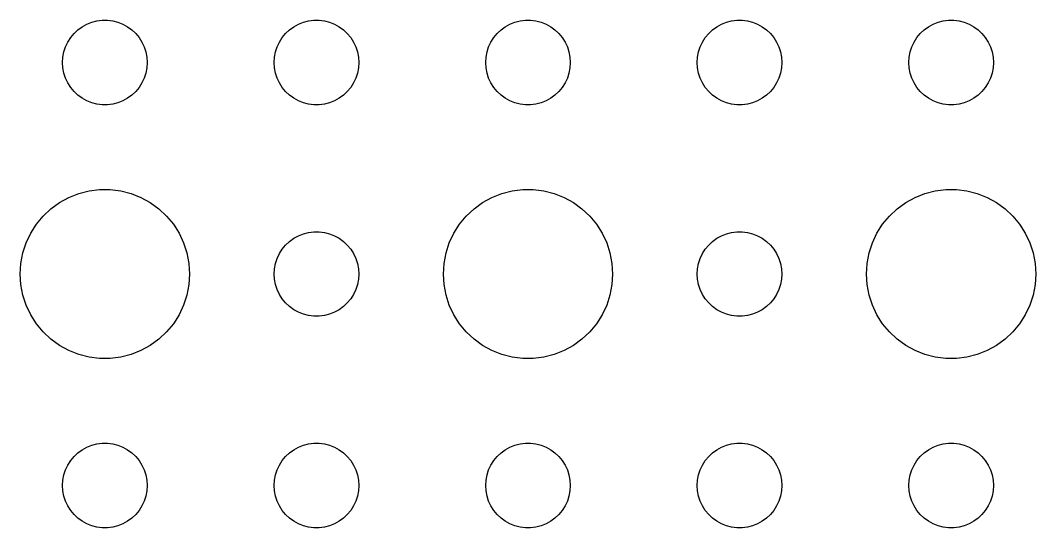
# Model space of a CAD drawing. Header units: metres. Extents: x -134 to 134, y 176 to 394.
# Drawn here: x -70.5 to -34.5, y 318 to 336 of the extents above; entities that cross this region are included whole.
import ezdxf

# ---------------------------------------------------------------- set-up
doc = ezdxf.new("R2010")
doc.units = ezdxf.units.M

msp = doc.modelspace()

# ---------------------------------------------------------------- linework, layer by layer
for p, q in [((-68.1387, 335.857), (-67.9635, 335.927)), ((-67.9635, 335.927), (-67.7811, 335.973)), ((-67.7811, 335.973), (-67.5942, 335.997)), ((-67.5942, 335.997), (-67.4058, 335.997)), ((-67.4058, 335.997), (-67.2189, 335.973)), ((-67.2189, 335.973), (-67.0365, 335.927)), ((-67.0365, 335.927), (-66.8613, 335.857)), ((-60.6387, 335.857), (-60.4635, 335.927)), ((-60.4635, 335.927), (-60.2811, 335.973)), ((-60.2811, 335.973), (-60.0942, 335.997)), ((-60.0942, 335.997), (-59.9058, 335.997)), ((-59.9058, 335.997), (-59.7189, 335.973)), ((-59.7189, 335.973), (-59.5365, 335.927)), ((-59.5365, 335.927), (-59.3613, 335.857)), ((-53.1387, 335.857), (-52.9635, 335.927)), ((-52.9635, 335.927), (-52.7811, 335.973)), ((-52.7811, 335.973), (-52.5942, 335.997)), ((-52.5942, 335.997), (-52.4058, 335.997)), ((-52.4058, 335.997), (-52.2189, 335.973)), ((-52.2189, 335.973), (-52.0365, 335.927)), ((-52.0365, 335.927), (-51.8613, 335.857)), ((-45.6387, 335.857), (-45.4635, 335.927)), ((-45.4635, 335.927), (-45.2811, 335.973)), ((-45.2811, 335.973), (-45.0942, 335.997)), ((-45.0942, 335.997), (-44.9058, 335.997)), ((-44.9058, 335.997), (-44.7189, 335.973)), ((-44.7189, 335.973), (-44.5365, 335.927)), ((-44.5365, 335.927), (-44.3613, 335.857)), ((-38.1387, 335.857), (-37.9635, 335.927)), ((-37.9635, 335.927), (-37.7811, 335.973)), ((-37.7811, 335.973), (-37.5942, 335.997)), ((-37.5942, 335.997), (-37.4058, 335.997)), ((-37.4058, 335.997), (-37.2189, 335.973)), ((-37.2189, 335.973), (-37.0365, 335.927)), ((-37.0365, 335.927), (-36.8613, 335.857)), ((-68.7135, 335.382), (-68.5934, 335.527)), ((-68.5934, 335.527), (-68.4561, 335.656)), ((-68.4561, 335.656), (-68.3037, 335.766)), ((-68.3037, 335.766), (-68.1387, 335.857)), ((-66.8613, 335.857), (-66.6963, 335.766)), ((-66.6963, 335.766), (-66.5439, 335.656)), ((-66.5439, 335.656), (-66.4065, 335.527)), ((-66.4065, 335.527), (-66.2865, 335.382)), ((-61.2135, 335.382), (-61.0934, 335.527)), ((-61.0934, 335.527), (-60.9561, 335.656)), ((-60.9561, 335.656), (-60.8037, 335.766)), ((-60.8037, 335.766), (-60.6387, 335.857)), ((-59.3613, 335.857), (-59.1963, 335.766)), ((-59.1963, 335.766), (-59.0439, 335.656)), ((-59.0439, 335.656), (-58.9065, 335.527)), ((-58.9065, 335.527), (-58.7865, 335.382)), ((-53.7135, 335.382), (-53.5934, 335.527)), ((-53.5934, 335.527), (-53.4561, 335.656)), ((-53.4561, 335.656), (-53.3037, 335.766)), ((-53.3037, 335.766), (-53.1387, 335.857)), ((-51.8613, 335.857), (-51.6963, 335.766)), ((-51.6963, 335.766), (-51.5439, 335.656)), ((-51.5439, 335.656), (-51.4065, 335.527)), ((-51.4065, 335.527), (-51.2865, 335.382)), ((-46.2135, 335.382), (-46.0934, 335.527)), ((-46.0934, 335.527), (-45.9561, 335.656)), ((-45.9561, 335.656), (-45.8037, 335.766)), ((-45.8037, 335.766), (-45.6387, 335.857)), ((-44.3613, 335.857), (-44.1963, 335.766)), ((-44.1963, 335.766), (-44.0439, 335.656)), ((-44.0439, 335.656), (-43.9065, 335.527)), ((-43.9065, 335.527), (-43.7865, 335.382)), ((-38.7135, 335.382), (-38.5934, 335.527)), ((-38.5934, 335.527), (-38.4561, 335.656)), ((-38.4561, 335.656), (-38.3037, 335.766)), ((-38.3037, 335.766), (-38.1387, 335.857)), ((-36.8613, 335.857), (-36.6963, 335.766)), ((-36.6963, 335.766), (-36.5439, 335.656)), ((-36.5439, 335.656), (-36.4065, 335.527)), ((-36.4065, 335.527), (-36.2865, 335.382)), ((-68.8947, 335.052), (-68.8145, 335.223)), ((-68.8145, 335.223), (-68.7135, 335.382)), ((-66.2865, 335.382), (-66.1855, 335.223)), ((-66.1855, 335.223), (-66.1053, 335.052)), ((-61.3947, 335.052), (-61.3145, 335.223)), ((-61.3145, 335.223), (-61.2135, 335.382)), ((-58.7865, 335.382), (-58.6855, 335.223)), ((-58.6855, 335.223), (-58.6053, 335.052)), ((-53.8947, 335.052), (-53.8145, 335.223)), ((-53.8145, 335.223), (-53.7135, 335.382)), ((-51.2865, 335.382), (-51.1855, 335.223)), ((-51.1855, 335.223), (-51.1053, 335.052)), ((-46.3947, 335.052), (-46.3145, 335.223)), ((-46.3145, 335.223), (-46.2135, 335.382)), ((-43.7865, 335.382), (-43.6855, 335.223)), ((-43.6855, 335.223), (-43.6053, 335.052)), ((-38.8947, 335.052), (-38.8145, 335.223)), ((-38.8145, 335.223), (-38.7135, 335.382)), ((-36.2865, 335.382), (-36.1855, 335.223)), ((-36.1855, 335.223), (-36.1053, 335.052)), ((-68.9882, 334.688), (-68.9529, 334.873)), ((-68.9529, 334.873), (-68.8947, 335.052)), ((-66.1053, 335.052), (-66.0471, 334.873)), ((-66.0471, 334.873), (-66.0118, 334.688)), ((-61.4882, 334.688), (-61.4529, 334.873)), ((-61.4529, 334.873), (-61.3947, 335.052)), ((-58.6053, 335.052), (-58.5471, 334.873)), ((-58.5471, 334.873), (-58.5118, 334.688)), ((-53.9882, 334.688), (-53.9529, 334.873)), ((-53.9529, 334.873), (-53.8947, 335.052)), ((-51.1053, 335.052), (-51.0471, 334.873)), ((-51.0471, 334.873), (-51.0118, 334.688)), ((-46.4882, 334.688), (-46.4529, 334.873)), ((-46.4529, 334.873), (-46.3947, 335.052)), ((-43.6053, 335.052), (-43.5471, 334.873)), ((-43.5471, 334.873), (-43.5118, 334.688)), ((-38.9882, 334.688), (-38.9529, 334.873)), ((-38.9529, 334.873), (-38.8947, 335.052)), ((-36.1053, 335.052), (-36.0471, 334.873)), ((-36.0471, 334.873), (-36.0118, 334.688)), ((-69, 334.5), (-68.9882, 334.688)), ((-68.9882, 334.312), (-69, 334.5)), ((-66.0118, 334.688), (-66, 334.5)), ((-66, 334.5), (-66.0118, 334.312)), ((-61.5, 334.5), (-61.4882, 334.688)), ((-61.4882, 334.312), (-61.5, 334.5)), ((-58.5118, 334.688), (-58.5, 334.5)), ((-58.5, 334.5), (-58.5118, 334.312)), ((-54, 334.5), (-53.9882, 334.688)), ((-53.9882, 334.312), (-54, 334.5)), ((-51.0118, 334.688), (-51, 334.5)), ((-51, 334.5), (-51.0118, 334.312)), ((-46.5, 334.5), (-46.4882, 334.688)), ((-46.4882, 334.312), (-46.5, 334.5)), ((-43.5118, 334.688), (-43.5, 334.5)), ((-43.5, 334.5), (-43.5118, 334.312)), ((-39, 334.5), (-38.9882, 334.688)), ((-38.9882, 334.312), (-39, 334.5)), ((-36.0118, 334.688), (-36, 334.5)), ((-36, 334.5), (-36.0118, 334.312)), ((-68.9529, 334.127), (-68.9882, 334.312)), ((-68.8947, 333.948), (-68.9529, 334.127)), ((-66.0471, 334.127), (-66.1053, 333.948)), ((-66.0118, 334.312), (-66.0471, 334.127)), ((-61.4529, 334.127), (-61.4882, 334.312)), ((-61.3947, 333.948), (-61.4529, 334.127)), ((-58.5471, 334.127), (-58.6053, 333.948)), ((-58.5118, 334.312), (-58.5471, 334.127)), ((-53.9529, 334.127), (-53.9882, 334.312)), ((-53.8947, 333.948), (-53.9529, 334.127)), ((-51.0471, 334.127), (-51.1053, 333.948)), ((-51.0118, 334.312), (-51.0471, 334.127)), ((-46.4529, 334.127), (-46.4882, 334.312)), ((-46.3947, 333.948), (-46.4529, 334.127)), ((-43.5471, 334.127), (-43.6053, 333.948)), ((-43.5118, 334.312), (-43.5471, 334.127)), ((-38.9529, 334.127), (-38.9882, 334.312)), ((-38.8947, 333.948), (-38.9529, 334.127)), ((-36.0471, 334.127), (-36.1053, 333.948)), ((-36.0118, 334.312), (-36.0471, 334.127)), ((-68.8145, 333.777), (-68.8947, 333.948)), ((-68.7135, 333.618), (-68.8145, 333.777)), ((-66.1855, 333.777), (-66.2865, 333.618)), ((-66.1053, 333.948), (-66.1855, 333.777)), ((-61.3145, 333.777), (-61.3947, 333.948)), ((-61.2135, 333.618), (-61.3145, 333.777)), ((-58.6855, 333.777), (-58.7865, 333.618)), ((-58.6053, 333.948), (-58.6855, 333.777)), ((-53.8145, 333.777), (-53.8947, 333.948)), ((-53.7135, 333.618), (-53.8145, 333.777)), ((-51.1855, 333.777), (-51.2865, 333.618)), ((-51.1053, 333.948), (-51.1855, 333.777)), ((-46.3145, 333.777), (-46.3947, 333.948)), ((-46.2135, 333.618), (-46.3145, 333.777)), ((-43.6855, 333.777), (-43.7865, 333.618)), ((-43.6053, 333.948), (-43.6855, 333.777)), ((-38.8145, 333.777), (-38.8947, 333.948)), ((-38.7135, 333.618), (-38.8145, 333.777)), ((-36.1855, 333.777), (-36.2865, 333.618)), ((-36.1053, 333.948), (-36.1855, 333.777)), ((-68.5934, 333.473), (-68.7135, 333.618)), ((-68.4561, 333.344), (-68.5934, 333.473)), ((-66.4065, 333.473), (-66.5439, 333.344)), ((-66.2865, 333.618), (-66.4065, 333.473)), ((-61.0934, 333.473), (-61.2135, 333.618)), ((-60.9561, 333.344), (-61.0934, 333.473)), ((-58.9065, 333.473), (-59.0439, 333.344)), ((-58.7865, 333.618), (-58.9065, 333.473)), ((-53.5934, 333.473), (-53.7135, 333.618)), ((-53.4561, 333.344), (-53.5934, 333.473)), ((-51.4065, 333.473), (-51.5439, 333.344)), ((-51.2865, 333.618), (-51.4065, 333.473)), ((-46.0934, 333.473), (-46.2135, 333.618)), ((-45.9561, 333.344), (-46.0934, 333.473)), ((-43.9065, 333.473), (-44.0439, 333.344)), ((-43.7865, 333.618), (-43.9065, 333.473)), ((-38.5934, 333.473), (-38.7135, 333.618)), ((-38.4561, 333.344), (-38.5934, 333.473)), ((-36.4065, 333.473), (-36.5439, 333.344)), ((-36.2865, 333.618), (-36.4065, 333.473)), ((-68.3037, 333.234), (-68.4561, 333.344)), ((-68.1387, 333.143), (-68.3037, 333.234)), ((-67.9635, 333.073), (-68.1387, 333.143)), ((-67.7811, 333.027), (-67.9635, 333.073)), ((-67.5942, 333.003), (-67.7811, 333.027)), ((-67.4058, 333.003), (-67.5942, 333.003)), ((-67.2189, 333.027), (-67.4058, 333.003)), ((-67.0365, 333.073), (-67.2189, 333.027)), ((-66.8613, 333.143), (-67.0365, 333.073)), ((-66.6963, 333.234), (-66.8613, 333.143)), ((-66.5439, 333.344), (-66.6963, 333.234)), ((-60.8037, 333.234), (-60.9561, 333.344)), ((-60.6387, 333.143), (-60.8037, 333.234)), ((-60.4635, 333.073), (-60.6387, 333.143)), ((-60.2811, 333.027), (-60.4635, 333.073)), ((-60.0942, 333.003), (-60.2811, 333.027)), ((-59.9058, 333.003), (-60.0942, 333.003)), ((-59.7189, 333.027), (-59.9058, 333.003)), ((-59.5365, 333.073), (-59.7189, 333.027)), ((-59.3613, 333.143), (-59.5365, 333.073)), ((-59.1963, 333.234), (-59.3613, 333.143)), ((-59.0439, 333.344), (-59.1963, 333.234)), ((-53.3037, 333.234), (-53.4561, 333.344)), ((-53.1387, 333.143), (-53.3037, 333.234)), ((-52.9635, 333.073), (-53.1387, 333.143)), ((-52.7811, 333.027), (-52.9635, 333.073)), ((-52.5942, 333.003), (-52.7811, 333.027)), ((-52.4058, 333.003), (-52.5942, 333.003)), ((-52.2189, 333.027), (-52.4058, 333.003)), ((-52.0365, 333.073), (-52.2189, 333.027)), ((-51.8613, 333.143), (-52.0365, 333.073)), ((-51.6963, 333.234), (-51.8613, 333.143)), ((-51.5439, 333.344), (-51.6963, 333.234)), ((-45.8037, 333.234), (-45.9561, 333.344)), ((-45.6387, 333.143), (-45.8037, 333.234)), ((-45.4635, 333.073), (-45.6387, 333.143)), ((-45.2811, 333.027), (-45.4635, 333.073)), ((-45.0942, 333.003), (-45.2811, 333.027)), ((-44.9058, 333.003), (-45.0942, 333.003)), ((-44.7189, 333.027), (-44.9058, 333.003)), ((-44.5365, 333.073), (-44.7189, 333.027)), ((-44.3613, 333.143), (-44.5365, 333.073)), ((-44.1963, 333.234), (-44.3613, 333.143)), ((-44.0439, 333.344), (-44.1963, 333.234)), ((-38.3037, 333.234), (-38.4561, 333.344)), ((-38.1387, 333.143), (-38.3037, 333.234)), ((-37.9635, 333.073), (-38.1387, 333.143)), ((-37.7811, 333.027), (-37.9635, 333.073)), ((-37.5942, 333.003), (-37.7811, 333.027)), ((-37.4058, 333.003), (-37.5942, 333.003)), ((-37.2189, 333.027), (-37.4058, 333.003)), ((-37.0365, 333.073), (-37.2189, 333.027)), ((-36.8613, 333.143), (-37.0365, 333.073)), ((-36.6963, 333.234), (-36.8613, 333.143)), ((-36.5439, 333.344), (-36.6963, 333.234)), ((-68.7773, 329.714), (-68.427, 329.853)), ((-68.427, 329.853), (-68.0621, 329.947)), ((-68.0621, 329.947), (-67.6884, 329.994)), ((-67.6884, 329.994), (-67.3116, 329.994)), ((-67.3116, 329.994), (-66.9379, 329.947)), ((-66.9379, 329.947), (-66.573, 329.853)), ((-66.573, 329.853), (-66.2227, 329.714)), ((-53.7773, 329.714), (-53.427, 329.853)), ((-53.427, 329.853), (-53.0621, 329.947)), ((-53.0621, 329.947), (-52.6884, 329.994)), ((-52.6884, 329.994), (-52.3116, 329.994)), ((-52.3116, 329.994), (-51.9379, 329.947)), ((-51.9379, 329.947), (-51.5729, 329.853)), ((-51.5729, 329.853), (-51.2227, 329.714)), ((-38.7773, 329.714), (-38.427, 329.853)), ((-38.427, 329.853), (-38.0621, 329.947)), ((-38.0621, 329.947), (-37.6884, 329.994)), ((-37.6884, 329.994), (-37.3116, 329.994)), ((-37.3116, 329.994), (-36.9379, 329.947)), ((-36.9379, 329.947), (-36.5729, 329.853)), ((-36.5729, 329.853), (-36.2227, 329.714)), ((-69.4123, 329.312), (-69.1075, 329.533)), ((-69.1075, 329.533), (-68.7773, 329.714)), ((-66.2227, 329.714), (-65.8925, 329.533)), ((-65.8925, 329.533), (-65.5877, 329.312)), ((-54.4123, 329.312), (-54.1075, 329.533)), ((-54.1075, 329.533), (-53.7773, 329.714)), ((-51.2227, 329.714), (-50.8925, 329.533)), ((-50.8925, 329.533), (-50.5877, 329.312)), ((-39.4123, 329.312), (-39.1075, 329.533)), ((-39.1075, 329.533), (-38.7773, 329.714)), ((-36.2227, 329.714), (-35.8925, 329.533)), ((-35.8925, 329.533), (-35.5877, 329.312)), ((-69.927, 328.763), (-69.6869, 329.054)), ((-69.6869, 329.054), (-69.4123, 329.312)), ((-65.5877, 329.312), (-65.3131, 329.054)), ((-65.3131, 329.054), (-65.073, 328.763)), ((-54.927, 328.763), (-54.6869, 329.054)), ((-54.6869, 329.054), (-54.4123, 329.312)), ((-50.5877, 329.312), (-50.3131, 329.054)), ((-50.3131, 329.054), (-50.0729, 328.763)), ((-39.927, 328.763), (-39.6869, 329.054)), ((-39.6869, 329.054), (-39.4123, 329.312)), ((-35.5877, 329.312), (-35.3131, 329.054)), ((-35.3131, 329.054), (-35.0729, 328.763)), ((-70.1289, 328.445), (-69.927, 328.763)), ((-65.073, 328.763), (-64.8711, 328.445)), ((-55.1289, 328.445), (-54.927, 328.763)), ((-50.0729, 328.763), (-49.8711, 328.445)), ((-40.1289, 328.445), (-39.927, 328.763)), ((-35.0729, 328.763), (-34.8711, 328.445)), ((-70.2893, 328.104), (-70.1289, 328.445)), ((-64.8711, 328.445), (-64.7107, 328.104)), ((-60.8037, 328.266), (-60.6387, 328.357)), ((-60.6387, 328.357), (-60.4635, 328.427)), ((-60.4635, 328.427), (-60.2811, 328.473)), ((-60.2811, 328.473), (-60.0942, 328.497)), ((-60.0942, 328.497), (-59.9058, 328.497)), ((-59.9058, 328.497), (-59.7189, 328.473)), ((-59.7189, 328.473), (-59.5365, 328.427)), ((-59.5365, 328.427), (-59.3613, 328.357)), ((-59.3613, 328.357), (-59.1963, 328.266)), ((-55.2893, 328.104), (-55.1289, 328.445)), ((-49.8711, 328.445), (-49.7107, 328.104)), ((-45.8037, 328.266), (-45.6387, 328.357)), ((-45.6387, 328.357), (-45.4635, 328.427)), ((-45.4635, 328.427), (-45.2811, 328.473)), ((-45.2811, 328.473), (-45.0942, 328.497)), ((-45.0942, 328.497), (-44.9058, 328.497)), ((-44.9058, 328.497), (-44.7189, 328.473)), ((-44.7189, 328.473), (-44.5365, 328.427)), ((-44.5365, 328.427), (-44.3613, 328.357)), ((-44.3613, 328.357), (-44.1963, 328.266)), ((-40.2893, 328.104), (-40.1289, 328.445)), ((-34.8711, 328.445), (-34.7107, 328.104)), ((-70.4057, 327.746), (-70.2893, 328.104)), ((-64.7107, 328.104), (-64.5943, 327.746)), ((-61.2135, 327.882), (-61.0934, 328.027)), ((-61.0934, 328.027), (-60.9561, 328.156)), ((-60.9561, 328.156), (-60.8037, 328.266)), ((-59.1963, 328.266), (-59.0439, 328.156)), ((-59.0439, 328.156), (-58.9065, 328.027)), ((-58.9065, 328.027), (-58.7865, 327.882)), ((-55.4057, 327.746), (-55.2893, 328.104)), ((-49.7107, 328.104), (-49.5942, 327.746)), ((-46.2135, 327.882), (-46.0934, 328.027)), ((-46.0934, 328.027), (-45.9561, 328.156)), ((-45.9561, 328.156), (-45.8037, 328.266)), ((-44.1963, 328.266), (-44.0439, 328.156)), ((-44.0439, 328.156), (-43.9065, 328.027)), ((-43.9065, 328.027), (-43.7865, 327.882)), ((-40.4057, 327.746), (-40.2893, 328.104)), ((-34.7107, 328.104), (-34.5942, 327.746)), ((-70.4763, 327.376), (-70.4057, 327.746)), ((-64.5943, 327.746), (-64.5237, 327.376)), ((-61.3947, 327.552), (-61.3145, 327.723)), ((-61.3145, 327.723), (-61.2135, 327.882)), ((-58.7865, 327.882), (-58.6855, 327.723)), ((-58.6855, 327.723), (-58.6053, 327.552)), ((-55.4763, 327.376), (-55.4057, 327.746)), ((-49.5942, 327.746), (-49.5237, 327.376)), ((-46.3947, 327.552), (-46.3145, 327.723)), ((-46.3145, 327.723), (-46.2135, 327.882)), ((-43.7865, 327.882), (-43.6855, 327.723)), ((-43.6855, 327.723), (-43.6053, 327.552)), ((-40.4763, 327.376), (-40.4057, 327.746)), ((-34.5942, 327.746), (-34.5237, 327.376)), ((-70.5, 327), (-70.4763, 327.376)), ((-64.5237, 327.376), (-64.5, 327)), ((-61.4882, 327.188), (-61.4529, 327.373)), ((-61.4529, 327.373), (-61.3947, 327.552)), ((-58.6053, 327.552), (-58.5471, 327.373)), ((-58.5471, 327.373), (-58.5118, 327.188)), ((-55.5, 327), (-55.4763, 327.376)), ((-49.5237, 327.376), (-49.5, 327)), ((-46.4882, 327.188), (-46.4529, 327.373)), ((-46.4529, 327.373), (-46.3947, 327.552)), ((-43.6053, 327.552), (-43.5471, 327.373)), ((-43.5471, 327.373), (-43.5118, 327.188)), ((-40.5, 327), (-40.4763, 327.376)), ((-34.5237, 327.376), (-34.5, 327)), ((-70.4763, 326.624), (-70.5, 327)), ((-64.5, 327), (-64.5237, 326.624)), ((-61.5, 327), (-61.4882, 327.188)), ((-61.4882, 326.812), (-61.5, 327)), ((-58.5118, 327.188), (-58.5, 327)), ((-58.5, 327), (-58.5118, 326.812)), ((-55.4763, 326.624), (-55.5, 327)), ((-49.5, 327), (-49.5237, 326.624)), ((-46.5, 327), (-46.4882, 327.188)), ((-46.4882, 326.812), (-46.5, 327)), ((-43.5118, 327.188), (-43.5, 327)), ((-43.5, 327), (-43.5118, 326.812)), ((-40.4763, 326.624), (-40.5, 327)), ((-34.5, 327), (-34.5237, 326.624)), ((-70.4057, 326.254), (-70.4763, 326.624)), ((-64.5237, 326.624), (-64.5943, 326.254)), ((-61.4529, 326.627), (-61.4882, 326.812)), ((-61.3947, 326.448), (-61.4529, 326.627)), ((-58.5471, 326.627), (-58.6053, 326.448)), ((-58.5118, 326.812), (-58.5471, 326.627)), ((-55.4057, 326.254), (-55.4763, 326.624)), ((-49.5237, 326.624), (-49.5942, 326.254)), ((-46.4529, 326.627), (-46.4882, 326.812)), ((-46.3947, 326.448), (-46.4529, 326.627)), ((-43.5471, 326.627), (-43.6053, 326.448)), ((-43.5118, 326.812), (-43.5471, 326.627)), ((-40.4057, 326.254), (-40.4763, 326.624)), ((-34.5237, 326.624), (-34.5942, 326.254)), ((-70.2893, 325.896), (-70.4057, 326.254)), ((-64.5943, 326.254), (-64.7107, 325.896)), ((-61.3145, 326.277), (-61.3947, 326.448)), ((-61.2135, 326.118), (-61.3145, 326.277)), ((-58.6855, 326.277), (-58.7865, 326.118)), ((-58.6053, 326.448), (-58.6855, 326.277)), ((-55.2893, 325.896), (-55.4057, 326.254)), ((-49.5942, 326.254), (-49.7107, 325.896)), ((-46.3145, 326.277), (-46.3947, 326.448)), ((-46.2135, 326.118), (-46.3145, 326.277)), ((-43.6855, 326.277), (-43.7865, 326.118)), ((-43.6053, 326.448), (-43.6855, 326.277)), ((-40.2893, 325.896), (-40.4057, 326.254)), ((-34.5942, 326.254), (-34.7107, 325.896)), ((-70.1289, 325.555), (-70.2893, 325.896)), ((-64.7107, 325.896), (-64.8711, 325.555)), ((-61.0934, 325.973), (-61.2135, 326.118)), ((-60.9561, 325.844), (-61.0934, 325.973)), ((-60.8037, 325.734), (-60.9561, 325.844)), ((-59.0439, 325.844), (-59.1963, 325.734)), ((-58.9065, 325.973), (-59.0439, 325.844)), ((-58.7865, 326.118), (-58.9065, 325.973)), ((-55.1289, 325.555), (-55.2893, 325.896)), ((-49.7107, 325.896), (-49.8711, 325.555)), ((-46.0934, 325.973), (-46.2135, 326.118)), ((-45.9561, 325.844), (-46.0934, 325.973)), ((-45.8037, 325.734), (-45.9561, 325.844)), ((-44.0439, 325.844), (-44.1963, 325.734)), ((-43.9065, 325.973), (-44.0439, 325.844)), ((-43.7865, 326.118), (-43.9065, 325.973)), ((-40.1289, 325.555), (-40.2893, 325.896)), ((-34.7107, 325.896), (-34.8711, 325.555)), ((-69.927, 325.237), (-70.1289, 325.555)), ((-64.8711, 325.555), (-65.073, 325.237)), ((-60.6387, 325.643), (-60.8037, 325.734)), ((-60.4635, 325.573), (-60.6387, 325.643)), ((-60.2811, 325.527), (-60.4635, 325.573)), ((-60.0942, 325.503), (-60.2811, 325.527)), ((-59.9058, 325.503), (-60.0942, 325.503)), ((-59.7189, 325.527), (-59.9058, 325.503)), ((-59.5365, 325.573), (-59.7189, 325.527)), ((-59.3613, 325.643), (-59.5365, 325.573)), ((-59.1963, 325.734), (-59.3613, 325.643)), ((-54.927, 325.237), (-55.1289, 325.555)), ((-49.8711, 325.555), (-50.0729, 325.237)), ((-45.6387, 325.643), (-45.8037, 325.734)), ((-45.4635, 325.573), (-45.6387, 325.643)), ((-45.2811, 325.527), (-45.4635, 325.573)), ((-45.0942, 325.503), (-45.2811, 325.527)), ((-44.9058, 325.503), (-45.0942, 325.503)), ((-44.7189, 325.527), (-44.9058, 325.503)), ((-44.5365, 325.573), (-44.7189, 325.527)), ((-44.3613, 325.643), (-44.5365, 325.573)), ((-44.1963, 325.734), (-44.3613, 325.643)), ((-39.927, 325.237), (-40.1289, 325.555)), ((-34.8711, 325.555), (-35.0729, 325.237)), ((-69.6869, 324.946), (-69.927, 325.237)), ((-65.073, 325.237), (-65.3131, 324.946)), ((-54.6869, 324.946), (-54.927, 325.237)), ((-50.0729, 325.237), (-50.3131, 324.946)), ((-39.6869, 324.946), (-39.927, 325.237)), ((-35.0729, 325.237), (-35.3131, 324.946)), ((-69.4123, 324.688), (-69.6869, 324.946)), ((-65.3131, 324.946), (-65.5877, 324.688)), ((-54.4123, 324.688), (-54.6869, 324.946)), ((-50.3131, 324.946), (-50.5877, 324.688)), ((-39.4123, 324.688), (-39.6869, 324.946)), ((-35.3131, 324.946), (-35.5877, 324.688)), ((-69.1075, 324.467), (-69.4123, 324.688)), ((-68.7773, 324.286), (-69.1075, 324.467)), ((-65.8925, 324.467), (-66.2227, 324.286)), ((-65.5877, 324.688), (-65.8925, 324.467)), ((-54.1075, 324.467), (-54.4123, 324.688)), ((-53.7773, 324.286), (-54.1075, 324.467)), ((-50.8925, 324.467), (-51.2227, 324.286)), ((-50.5877, 324.688), (-50.8925, 324.467)), ((-39.1075, 324.467), (-39.4123, 324.688)), ((-38.7773, 324.286), (-39.1075, 324.467)), ((-35.8925, 324.467), (-36.2227, 324.286)), ((-35.5877, 324.688), (-35.8925, 324.467)), ((-68.427, 324.147), (-68.7773, 324.286)), ((-68.0621, 324.053), (-68.427, 324.147)), ((-67.6884, 324.006), (-68.0621, 324.053)), ((-67.3116, 324.006), (-67.6884, 324.006)), ((-66.9379, 324.053), (-67.3116, 324.006)), ((-66.573, 324.147), (-66.9379, 324.053)), ((-66.2227, 324.286), (-66.573, 324.147)), ((-53.427, 324.147), (-53.7773, 324.286)), ((-53.0621, 324.053), (-53.427, 324.147)), ((-52.6884, 324.006), (-53.0621, 324.053)), ((-52.3116, 324.006), (-52.6884, 324.006)), ((-51.9379, 324.053), (-52.3116, 324.006)), ((-51.5729, 324.147), (-51.9379, 324.053)), ((-51.2227, 324.286), (-51.5729, 324.147)), ((-38.427, 324.147), (-38.7773, 324.286)), ((-38.0621, 324.053), (-38.427, 324.147)), ((-37.6884, 324.006), (-38.0621, 324.053)), ((-37.3116, 324.006), (-37.6884, 324.006)), ((-36.9379, 324.053), (-37.3116, 324.006)), ((-36.5729, 324.147), (-36.9379, 324.053)), ((-36.2227, 324.286), (-36.5729, 324.147)), ((-68.4561, 320.656), (-68.3037, 320.766)), ((-68.3037, 320.766), (-68.1387, 320.857)), ((-68.1387, 320.857), (-67.9635, 320.927)), ((-67.9635, 320.927), (-67.7811, 320.973)), ((-67.7811, 320.973), (-67.5942, 320.997)), ((-67.5942, 320.997), (-67.4058, 320.997)), ((-67.4058, 320.997), (-67.2189, 320.973)), ((-67.2189, 320.973), (-67.0365, 320.927)), ((-67.0365, 320.927), (-66.8613, 320.857)), ((-66.8613, 320.857), (-66.6963, 320.766)), ((-66.6963, 320.766), (-66.5439, 320.656)), ((-60.9561, 320.656), (-60.8037, 320.766)), ((-60.8037, 320.766), (-60.6387, 320.857)), ((-60.6387, 320.857), (-60.4635, 320.927)), ((-60.4635, 320.927), (-60.2811, 320.973)), ((-60.2811, 320.973), (-60.0942, 320.997)), ((-60.0942, 320.997), (-59.9058, 320.997)), ((-59.9058, 320.997), (-59.7189, 320.973)), ((-59.7189, 320.973), (-59.5365, 320.927)), ((-59.5365, 320.927), (-59.3613, 320.857)), ((-59.3613, 320.857), (-59.1963, 320.766)), ((-59.1963, 320.766), (-59.0439, 320.656)), ((-53.4561, 320.656), (-53.3037, 320.766)), ((-53.3037, 320.766), (-53.1387, 320.857)), ((-53.1387, 320.857), (-52.9635, 320.927)), ((-52.9635, 320.927), (-52.7811, 320.973)), ((-52.7811, 320.973), (-52.5942, 320.997)), ((-52.5942, 320.997), (-52.4058, 320.997)), ((-52.4058, 320.997), (-52.2189, 320.973)), ((-52.2189, 320.973), (-52.0365, 320.927)), ((-52.0365, 320.927), (-51.8613, 320.857)), ((-51.8613, 320.857), (-51.6963, 320.766)), ((-51.6963, 320.766), (-51.5439, 320.656)), ((-45.9561, 320.656), (-45.8037, 320.766)), ((-45.8037, 320.766), (-45.6387, 320.857)), ((-45.6387, 320.857), (-45.4635, 320.927)), ((-45.4635, 320.927), (-45.2811, 320.973)), ((-45.2811, 320.973), (-45.0942, 320.997)), ((-45.0942, 320.997), (-44.9058, 320.997)), ((-44.9058, 320.997), (-44.7189, 320.973)), ((-44.7189, 320.973), (-44.5365, 320.927)), ((-44.5365, 320.927), (-44.3613, 320.857)), ((-44.3613, 320.857), (-44.1963, 320.766)), ((-44.1963, 320.766), (-44.0439, 320.656)), ((-38.4561, 320.656), (-38.3037, 320.766)), ((-38.3037, 320.766), (-38.1387, 320.857)), ((-38.1387, 320.857), (-37.9635, 320.927)), ((-37.9635, 320.927), (-37.7811, 320.973)), ((-37.7811, 320.973), (-37.5942, 320.997)), ((-37.5942, 320.997), (-37.4058, 320.997)), ((-37.4058, 320.997), (-37.2189, 320.973)), ((-37.2189, 320.973), (-37.0365, 320.927)), ((-37.0365, 320.927), (-36.8613, 320.857)), ((-36.8613, 320.857), (-36.6963, 320.766)), ((-36.6963, 320.766), (-36.5439, 320.656)), ((-68.7135, 320.382), (-68.5934, 320.527)), ((-68.5934, 320.527), (-68.4561, 320.656)), ((-66.5439, 320.656), (-66.4065, 320.527)), ((-66.4065, 320.527), (-66.2865, 320.382)), ((-61.2135, 320.382), (-61.0934, 320.527)), ((-61.0934, 320.527), (-60.9561, 320.656)), ((-59.0439, 320.656), (-58.9065, 320.527)), ((-58.9065, 320.527), (-58.7865, 320.382)), ((-53.7135, 320.382), (-53.5934, 320.527)), ((-53.5934, 320.527), (-53.4561, 320.656)), ((-51.5439, 320.656), (-51.4065, 320.527)), ((-51.4065, 320.527), (-51.2865, 320.382)), ((-46.2135, 320.382), (-46.0934, 320.527)), ((-46.0934, 320.527), (-45.9561, 320.656)), ((-44.0439, 320.656), (-43.9065, 320.527)), ((-43.9065, 320.527), (-43.7865, 320.382)), ((-38.7135, 320.382), (-38.5934, 320.527)), ((-38.5934, 320.527), (-38.4561, 320.656)), ((-36.5439, 320.656), (-36.4065, 320.527)), ((-36.4065, 320.527), (-36.2865, 320.382)), ((-68.9529, 319.873), (-68.8947, 320.052)), ((-68.8947, 320.052), (-68.8145, 320.223)), ((-68.8145, 320.223), (-68.7135, 320.382)), ((-66.2865, 320.382), (-66.1855, 320.223)), ((-66.1855, 320.223), (-66.1053, 320.052)), ((-66.1053, 320.052), (-66.0471, 319.873)), ((-61.4529, 319.873), (-61.3947, 320.052)), ((-61.3947, 320.052), (-61.3145, 320.223)), ((-61.3145, 320.223), (-61.2135, 320.382)), ((-58.7865, 320.382), (-58.6855, 320.223)), ((-58.6855, 320.223), (-58.6053, 320.052)), ((-58.6053, 320.052), (-58.5471, 319.873)), ((-53.9529, 319.873), (-53.8947, 320.052)), ((-53.8947, 320.052), (-53.8145, 320.223)), ((-53.8145, 320.223), (-53.7135, 320.382)), ((-51.2865, 320.382), (-51.1855, 320.223)), ((-51.1855, 320.223), (-51.1053, 320.052)), ((-51.1053, 320.052), (-51.0471, 319.873)), ((-46.4529, 319.873), (-46.3947, 320.052)), ((-46.3947, 320.052), (-46.3145, 320.223)), ((-46.3145, 320.223), (-46.2135, 320.382)), ((-43.7865, 320.382), (-43.6855, 320.223)), ((-43.6855, 320.223), (-43.6053, 320.052)), ((-43.6053, 320.052), (-43.5471, 319.873)), ((-38.9529, 319.873), (-38.8947, 320.052)), ((-38.8947, 320.052), (-38.8145, 320.223)), ((-38.8145, 320.223), (-38.7135, 320.382)), ((-36.2865, 320.382), (-36.1855, 320.223)), ((-36.1855, 320.223), (-36.1053, 320.052)), ((-36.1053, 320.052), (-36.0471, 319.873)), ((-69, 319.5), (-68.9882, 319.688)), ((-68.9882, 319.688), (-68.9529, 319.873)), ((-66.0471, 319.873), (-66.0118, 319.688)), ((-66.0118, 319.688), (-66, 319.5)), ((-61.5, 319.5), (-61.4882, 319.688)), ((-61.4882, 319.688), (-61.4529, 319.873)), ((-58.5471, 319.873), (-58.5118, 319.688)), ((-58.5118, 319.688), (-58.5, 319.5)), ((-54, 319.5), (-53.9882, 319.688)), ((-53.9882, 319.688), (-53.9529, 319.873)), ((-51.0471, 319.873), (-51.0118, 319.688)), ((-51.0118, 319.688), (-51, 319.5)), ((-46.5, 319.5), (-46.4882, 319.688)), ((-46.4882, 319.688), (-46.4529, 319.873)), ((-43.5471, 319.873), (-43.5118, 319.688)), ((-43.5118, 319.688), (-43.5, 319.5)), ((-39, 319.5), (-38.9882, 319.688)), ((-38.9882, 319.688), (-38.9529, 319.873)), ((-36.0471, 319.873), (-36.0118, 319.688)), ((-36.0118, 319.688), (-36, 319.5)), ((-68.9882, 319.312), (-69, 319.5)), ((-66, 319.5), (-66.0118, 319.312)), ((-61.4882, 319.312), (-61.5, 319.5)), ((-58.5, 319.5), (-58.5118, 319.312)), ((-53.9882, 319.312), (-54, 319.5)), ((-51, 319.5), (-51.0118, 319.312)), ((-46.4882, 319.312), (-46.5, 319.5)), ((-43.5, 319.5), (-43.5118, 319.312)), ((-38.9882, 319.312), (-39, 319.5)), ((-36, 319.5), (-36.0118, 319.312)), ((-68.9529, 319.127), (-68.9882, 319.312)), ((-68.8947, 318.948), (-68.9529, 319.127)), ((-66.0471, 319.127), (-66.1053, 318.948)), ((-66.0118, 319.312), (-66.0471, 319.127)), ((-61.4529, 319.127), (-61.4882, 319.312)), ((-61.3947, 318.948), (-61.4529, 319.127)), ((-58.5471, 319.127), (-58.6053, 318.948)), ((-58.5118, 319.312), (-58.5471, 319.127)), ((-53.9529, 319.127), (-53.9882, 319.312)), ((-53.8947, 318.948), (-53.9529, 319.127)), ((-51.0471, 319.127), (-51.1053, 318.948)), ((-51.0118, 319.312), (-51.0471, 319.127)), ((-46.4529, 319.127), (-46.4882, 319.312)), ((-46.3947, 318.948), (-46.4529, 319.127)), ((-43.5471, 319.127), (-43.6053, 318.948)), ((-43.5118, 319.312), (-43.5471, 319.127)), ((-38.9529, 319.127), (-38.9882, 319.312)), ((-38.8947, 318.948), (-38.9529, 319.127)), ((-36.0471, 319.127), (-36.1053, 318.948)), ((-36.0118, 319.312), (-36.0471, 319.127)), ((-68.8145, 318.777), (-68.8947, 318.948)), ((-68.7135, 318.618), (-68.8145, 318.777)), ((-68.5934, 318.473), (-68.7135, 318.618)), ((-66.2865, 318.618), (-66.4065, 318.473)), ((-66.1855, 318.777), (-66.2865, 318.618)), ((-66.1053, 318.948), (-66.1855, 318.777)), ((-61.3145, 318.777), (-61.3947, 318.948)), ((-61.2135, 318.618), (-61.3145, 318.777)), ((-61.0934, 318.473), (-61.2135, 318.618)), ((-58.7865, 318.618), (-58.9065, 318.473)), ((-58.6855, 318.777), (-58.7865, 318.618)), ((-58.6053, 318.948), (-58.6855, 318.777)), ((-53.8145, 318.777), (-53.8947, 318.948)), ((-53.7135, 318.618), (-53.8145, 318.777)), ((-53.5934, 318.473), (-53.7135, 318.618)), ((-51.2865, 318.618), (-51.4065, 318.473)), ((-51.1855, 318.777), (-51.2865, 318.618)), ((-51.1053, 318.948), (-51.1855, 318.777)), ((-46.3145, 318.777), (-46.3947, 318.948)), ((-46.2135, 318.618), (-46.3145, 318.777)), ((-46.0934, 318.473), (-46.2135, 318.618)), ((-43.7865, 318.618), (-43.9065, 318.473)), ((-43.6855, 318.777), (-43.7865, 318.618)), ((-43.6053, 318.948), (-43.6855, 318.777)), ((-38.8145, 318.777), (-38.8947, 318.948)), ((-38.7135, 318.618), (-38.8145, 318.777)), ((-38.5934, 318.473), (-38.7135, 318.618)), ((-36.2865, 318.618), (-36.4065, 318.473)), ((-36.1855, 318.777), (-36.2865, 318.618)), ((-36.1053, 318.948), (-36.1855, 318.777)), ((-68.4561, 318.344), (-68.5934, 318.473)), ((-68.3037, 318.234), (-68.4561, 318.344)), ((-66.5439, 318.344), (-66.6963, 318.234)), ((-66.4065, 318.473), (-66.5439, 318.344)), ((-60.9561, 318.344), (-61.0934, 318.473)), ((-60.8037, 318.234), (-60.9561, 318.344)), ((-59.0439, 318.344), (-59.1963, 318.234)), ((-58.9065, 318.473), (-59.0439, 318.344)), ((-53.4561, 318.344), (-53.5934, 318.473)), ((-53.3037, 318.234), (-53.4561, 318.344)), ((-51.5439, 318.344), (-51.6963, 318.234)), ((-51.4065, 318.473), (-51.5439, 318.344)), ((-45.9561, 318.344), (-46.0934, 318.473)), ((-45.8037, 318.234), (-45.9561, 318.344)), ((-44.0439, 318.344), (-44.1963, 318.234)), ((-43.9065, 318.473), (-44.0439, 318.344)), ((-38.4561, 318.344), (-38.5934, 318.473)), ((-38.3037, 318.234), (-38.4561, 318.344)), ((-36.5439, 318.344), (-36.6963, 318.234)), ((-36.4065, 318.473), (-36.5439, 318.344)), ((-68.1387, 318.143), (-68.3037, 318.234)), ((-67.9635, 318.073), (-68.1387, 318.143)), ((-67.7811, 318.027), (-67.9635, 318.073)), ((-67.5942, 318.003), (-67.7811, 318.027)), ((-67.4058, 318.003), (-67.5942, 318.003)), ((-67.2189, 318.027), (-67.4058, 318.003)), ((-67.0365, 318.073), (-67.2189, 318.027)), ((-66.8613, 318.143), (-67.0365, 318.073)), ((-66.6963, 318.234), (-66.8613, 318.143)), ((-60.6387, 318.143), (-60.8037, 318.234)), ((-60.4635, 318.073), (-60.6387, 318.143)), ((-60.2811, 318.027), (-60.4635, 318.073)), ((-60.0942, 318.003), (-60.2811, 318.027)), ((-59.9058, 318.003), (-60.0942, 318.003)), ((-59.7189, 318.027), (-59.9058, 318.003)), ((-59.5365, 318.073), (-59.7189, 318.027)), ((-59.3613, 318.143), (-59.5365, 318.073)), ((-59.1963, 318.234), (-59.3613, 318.143)), ((-53.1387, 318.143), (-53.3037, 318.234)), ((-52.9635, 318.073), (-53.1387, 318.143)), ((-52.7811, 318.027), (-52.9635, 318.073)), ((-52.5942, 318.003), (-52.7811, 318.027)), ((-52.4058, 318.003), (-52.5942, 318.003)), ((-52.2189, 318.027), (-52.4058, 318.003)), ((-52.0365, 318.073), (-52.2189, 318.027)), ((-51.8613, 318.143), (-52.0365, 318.073)), ((-51.6963, 318.234), (-51.8613, 318.143)), ((-45.6387, 318.143), (-45.8037, 318.234)), ((-45.4635, 318.073), (-45.6387, 318.143)), ((-45.2811, 318.027), (-45.4635, 318.073)), ((-45.0942, 318.003), (-45.2811, 318.027)), ((-44.9058, 318.003), (-45.0942, 318.003)), ((-44.7189, 318.027), (-44.9058, 318.003)), ((-44.5365, 318.073), (-44.7189, 318.027)), ((-44.3613, 318.143), (-44.5365, 318.073)), ((-44.1963, 318.234), (-44.3613, 318.143)), ((-38.1387, 318.143), (-38.3037, 318.234)), ((-37.9635, 318.073), (-38.1387, 318.143)), ((-37.7811, 318.027), (-37.9635, 318.073)), ((-37.5942, 318.003), (-37.7811, 318.027)), ((-37.4058, 318.003), (-37.5942, 318.003)), ((-37.2189, 318.027), (-37.4058, 318.003)), ((-37.0365, 318.073), (-37.2189, 318.027)), ((-36.8613, 318.143), (-37.0365, 318.073)), ((-36.6963, 318.234), (-36.8613, 318.143))]:
    msp.add_line(p, q)

doc.saveas('drawing.dxf')
